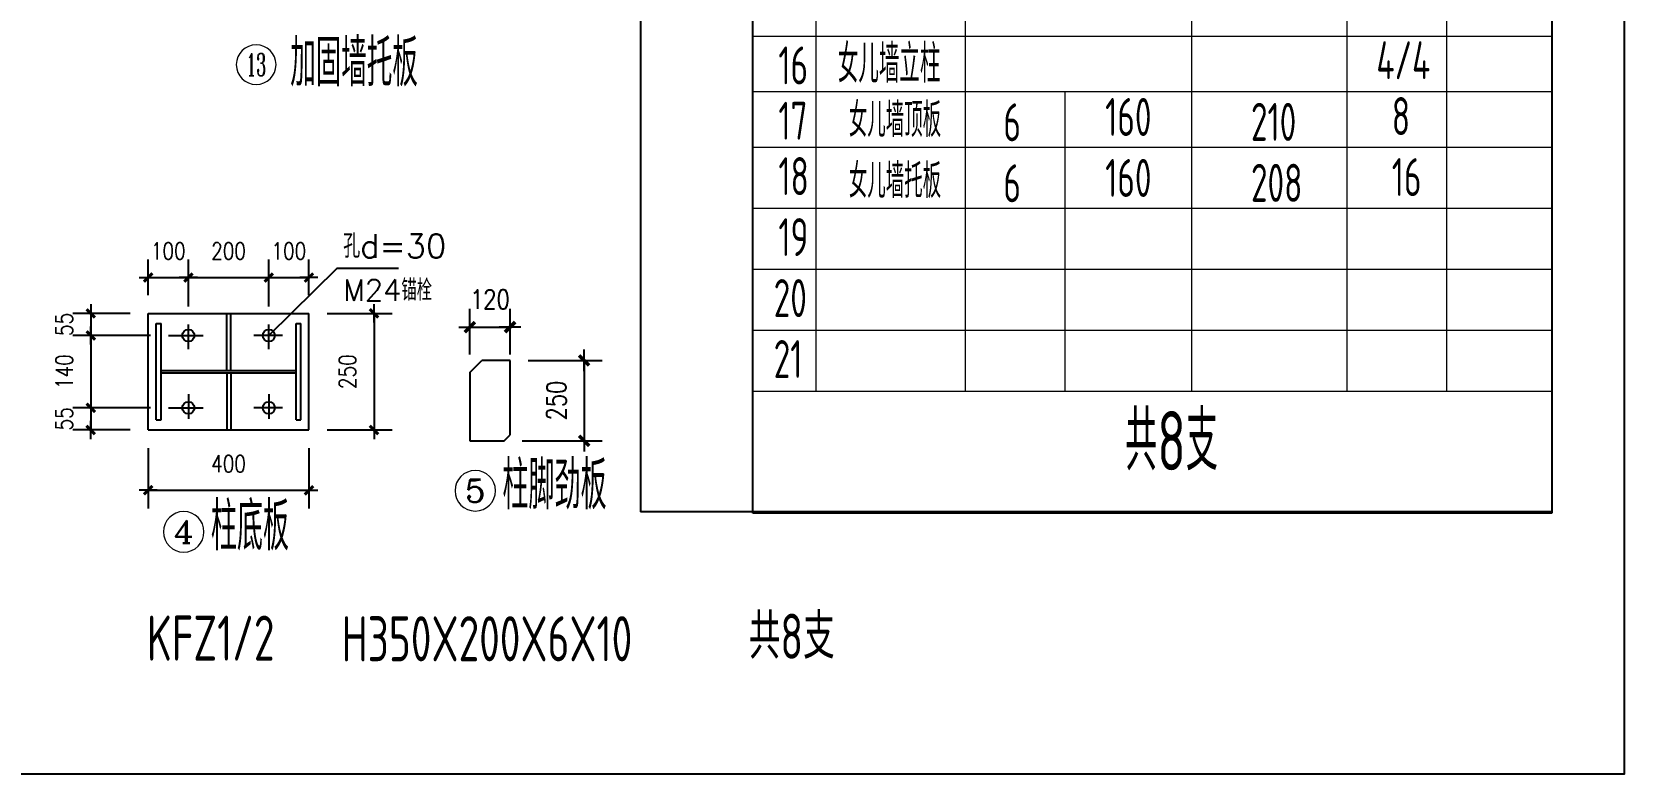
# Model space of a CAD drawing. Header units: millimetres. Extents: x 2451220 to 4527627, y -5186613 to -1639140.
# Drawn here: x 2491857 to 2499779, y -1817623 to -1813932 of the extents above; entities that cross this region are included whole.
import ezdxf
from ezdxf.enums import TextEntityAlignment as Align

# ---------------------------------------------------------------- set-up
doc = ezdxf.new("R2010")
doc.units = ezdxf.units.MM
doc.header["$LTSCALE"] = 1000
doc.header["$PDMODE"] = 34
doc.linetypes.add('CENTER', pattern=[50.8, 31.75, -6.35, 6.35, -6.35])
doc.layers.add('轴线层', color=1, linetype='CENTER', lineweight=15)
doc.layers.add('钢架', color=7, linetype='Continuous', lineweight=25)
doc.styles.add('COMPLEX', font='COMPLEX')
doc.styles.add('DIM_FONT', font='simplex.shx', dxfattribs={"width": 0.8, "bigfont": 'hztxt.shx'})
doc.styles.add('hz', font='gbenor.shx', dxfattribs={"width": 0.75, "height": 100, "bigfont": 'gbcbig.shx'})
doc.styles.get("Standard").update_dxf_attribs({"font": 'txt', "bigfont": 'gbcbig.shx'})
doc.styles.add('TSSD_Label', font='Tssdeng.shx', dxfattribs={"width": 0.7, "bigfont": 'hztxt.shx'})
doc.dimstyles.new('WGH(2)', dxfattribs={"dimscale": 1.2, "dimtxt": 100, "dimasz": 0.5, "dimexe": 75, "dimexo": 75, "dimgap": 75, "dimtad": 1, "dimdec": 0, "dimlfac": 0.5, "dimzin": 0, "dimdsep": 46, "dimtxsty": 'DIM_FONT', "dimblk1": '_DIMX', "dimblk2": '_DIMX', "dimsah": 1, "dimcen": 0.09, "dimclrd": 3, "dimclre": 3, "dimclrt": 7, "dimadec": 0, "dimazin": 0, "dimtfac": 1, "dimtdec": 0, "dimtix": 1, "dimtmove": 2, "dimatfit": 3, "dimldrblk": '_DIMX', "dimfxl": 1, "dimtolj": 1, "dimtzin": 0, "dimarcsym": 0})

# ---------------------------------------------------------------- blocks, each defined once
blk = doc.blocks.new('_DIMX')
blk.add_line((-150, 0), (150, 0))
at = {"const_width": 50}
blk.add_lwpolyline([(-70, -70), (70, 70)], dxfattribs=at)
blk = doc.blocks.new('*D2371')
at = {"color": 3, "lineweight": -2}
for p, q in [((2492345.6, -1815331.8), (2492060, -1815331.8)), ((2492150, -1815331.5), (2492150, -1815331.2)), ((2492150, -1815331.8), (2492150, -1815441.8)), ((2492447.4, -1815441.8), (2492060, -1815441.8)), ((2492150, -1815442.1), (2492150, -1815442.4))]:
    blk.add_line(p, q, dxfattribs=at)
at = {"layer": 'Defpoints', "color": 0}
for p in [(2492435.6, -1815331.8), (2492150, -1815441.8), (2492537.4, -1815441.8)]:
    blk.add_point(p, dxfattribs=at)
at = {"color": 3, "lineweight": -2, "xscale": 0.3, "yscale": 0.3, "zscale": 0.3}
for p, rotation in [((2492150, -1815331.8), 270), ((2492150, -1815441.8), 90)]:
    blk.add_blockref('_DIMX', p, dxfattribs=dict(at, rotation=rotation))
at = {"color": 7, "insert": (2492018, -1815386.8), "char_height": 84, "attachment_point": 5, "rotation": 90, "style": 'DIM_FONT'}
blk.add_mtext('\\A1;55', dxfattribs=at)
blk = doc.blocks.new('*D2372')
at = {"color": 3, "lineweight": -2}
for p, q in [((2492447.4, -1815441.8), (2492060, -1815441.8)), ((2492150, -1815442.1), (2492150, -1815801.5)), ((2492447.4, -1815801.8), (2492060, -1815801.8))]:
    blk.add_line(p, q, dxfattribs=at)
at = {"layer": 'Defpoints', "color": 0}
for p in [(2492537.4, -1815441.8), (2492150, -1815801.8), (2492537.4, -1815801.8)]:
    blk.add_point(p, dxfattribs=at)
at = {"color": 3, "lineweight": -2, "xscale": 0.3, "yscale": 0.3, "zscale": 0.3}
for p, rotation in [((2492150, -1815441.8), 90), ((2492150, -1815801.8), 270)]:
    blk.add_blockref('_DIMX', p, dxfattribs=dict(at, rotation=rotation))
at = {"color": 7, "insert": (2492018, -1815621.8), "char_height": 84, "attachment_point": 5, "rotation": 90, "style": 'DIM_FONT'}
blk.add_mtext('\\A1;140', dxfattribs=at)
blk = doc.blocks.new('*D2373')
at = {"color": 3, "lineweight": -2}
for p, q in [((2492447.4, -1815801.8), (2492060, -1815801.8)), ((2492150, -1815801.5), (2492150, -1815801.2)), ((2492150, -1815801.8), (2492150, -1815911.8)), ((2492345.6, -1815911.8), (2492060, -1815911.8)), ((2492150, -1815912.1), (2492150, -1815912.4))]:
    blk.add_line(p, q, dxfattribs=at)
at = {"layer": 'Defpoints', "color": 0}
for p in [(2492537.4, -1815801.8), (2492150, -1815911.8), (2492435.6, -1815911.8)]:
    blk.add_point(p, dxfattribs=at)
at = {"color": 3, "lineweight": -2, "xscale": 0.3, "yscale": 0.3, "zscale": 0.3}
for p, rotation in [((2492150, -1815801.8), 270), ((2492150, -1815911.8), 90)]:
    blk.add_blockref('_DIMX', p, dxfattribs=dict(at, rotation=rotation))
at = {"color": 7, "insert": (2492018, -1815856.8), "char_height": 84, "attachment_point": 5, "rotation": 90, "style": 'DIM_FONT'}
blk.add_mtext('\\A1;55', dxfattribs=at)
blk = doc.blocks.new('*D2374')
at = {"color": 3, "lineweight": -2}
for p, q in [((2492435.6, -1815241.8), (2492435.6, -1815063.6)), ((2492635.6, -1815297.2), (2492635.6, -1815063.6)), ((2492435.3, -1815153.6), (2492435, -1815153.6)), ((2492435.6, -1815153.6), (2492635.6, -1815153.6)), ((2492635.9, -1815153.6), (2492636.2, -1815153.6))]:
    blk.add_line(p, q, dxfattribs=at)
at = {"layer": 'Defpoints', "color": 0}
for p in [(2492635.6, -1815153.6), (2492435.6, -1815331.8), (2492635.6, -1815387.2)]:
    blk.add_point(p, dxfattribs=at)
at = {"color": 3, "lineweight": -2, "xscale": 0.3, "yscale": 0.3, "zscale": 0.3}
blk.add_blockref('_DIMX', (2492435.6, -1815153.6), dxfattribs=at)
at = {"color": 3, "lineweight": -2, "xscale": 0.3, "yscale": 0.3, "zscale": 0.3, "rotation": 180}
blk.add_blockref('_DIMX', (2492635.6, -1815153.6), dxfattribs=at)
at = {"color": 7, "insert": (2492535.6, -1815021.6), "char_height": 84, "attachment_point": 5, "style": 'DIM_FONT'}
blk.add_mtext('\\A1;100', dxfattribs=at)
blk = doc.blocks.new('*D2375')
at = {"color": 3, "lineweight": -2}
for p, q in [((2492635.6, -1815297.2), (2492635.6, -1815063.6)), ((2493035.6, -1815297.2), (2493035.6, -1815063.6)), ((2492635.9, -1815153.6), (2493035.3, -1815153.6))]:
    blk.add_line(p, q, dxfattribs=at)
at = {"layer": 'Defpoints', "color": 0}
for p in [(2493035.6, -1815153.6), (2492635.6, -1815387.2), (2493035.6, -1815387.2)]:
    blk.add_point(p, dxfattribs=at)
at = {"color": 3, "lineweight": -2, "xscale": 0.3, "yscale": 0.3, "zscale": 0.3, "rotation": 180}
blk.add_blockref('_DIMX', (2492635.6, -1815153.6), dxfattribs=at)
at = {"color": 3, "lineweight": -2, "xscale": 0.3, "yscale": 0.3, "zscale": 0.3}
blk.add_blockref('_DIMX', (2493035.6, -1815153.6), dxfattribs=at)
at = {"color": 7, "insert": (2492835.6, -1815021.6), "char_height": 84, "attachment_point": 5, "style": 'DIM_FONT'}
blk.add_mtext('\\A1;200', dxfattribs=at)
blk = doc.blocks.new('*D2376')
at = {"color": 3, "lineweight": -2}
for p, q in [((2493035.6, -1815297.2), (2493035.6, -1815063.6)), ((2493235.6, -1815241.8), (2493235.6, -1815063.6)), ((2493035.3, -1815153.6), (2493035, -1815153.6)), ((2493035.6, -1815153.6), (2493235.6, -1815153.6)), ((2493235.9, -1815153.6), (2493236.2, -1815153.6))]:
    blk.add_line(p, q, dxfattribs=at)
at = {"layer": 'Defpoints', "color": 0}
for p in [(2493235.6, -1815153.6), (2493035.6, -1815387.2), (2493235.6, -1815331.8)]:
    blk.add_point(p, dxfattribs=at)
at = {"color": 3, "lineweight": -2, "xscale": 0.3, "yscale": 0.3, "zscale": 0.3}
blk.add_blockref('_DIMX', (2493035.6, -1815153.6), dxfattribs=at)
at = {"color": 3, "lineweight": -2, "xscale": 0.3, "yscale": 0.3, "zscale": 0.3, "rotation": 180}
blk.add_blockref('_DIMX', (2493235.6, -1815153.6), dxfattribs=at)
at = {"color": 7, "insert": (2493135.6, -1815021.6), "char_height": 84, "attachment_point": 5, "style": 'DIM_FONT'}
blk.add_mtext('\\A1;100', dxfattribs=at)
blk = doc.blocks.new('*D2377')
at = {"color": 3, "lineweight": -2}
for p, q in [((2493325.6, -1815331.8), (2493649.3, -1815331.8)), ((2493559.3, -1815332.1), (2493559.3, -1815911.5)), ((2493325.6, -1815911.8), (2493649.3, -1815911.8))]:
    blk.add_line(p, q, dxfattribs=at)
at = {"layer": 'Defpoints', "color": 0}
for p in [(2493235.6, -1815331.8), (2493235.6, -1815911.8), (2493559.3, -1815911.8)]:
    blk.add_point(p, dxfattribs=at)
at = {"color": 3, "lineweight": -2, "xscale": 0.3, "yscale": 0.3, "zscale": 0.3}
for p, rotation in [((2493559.3, -1815331.8), 90), ((2493559.3, -1815911.8), 270)]:
    blk.add_blockref('_DIMX', p, dxfattribs=dict(at, rotation=rotation))
at = {"color": 7, "insert": (2493427.3, -1815621.8), "char_height": 84, "attachment_point": 5, "rotation": 90, "style": 'DIM_FONT'}
blk.add_mtext('\\A1;250', dxfattribs=at)
blk = doc.blocks.new('*D2378')
at = {"color": 3, "lineweight": -2}
for p, q in [((2492435.6, -1816001.8), (2492435.6, -1816301.6)), ((2493235.6, -1816001.8), (2493235.6, -1816301.6)), ((2492435.9, -1816211.6), (2493235.3, -1816211.6))]:
    blk.add_line(p, q, dxfattribs=at)
at = {"layer": 'Defpoints', "color": 0}
for p in [(2492435.6, -1815911.8), (2493235.6, -1815911.8), (2493235.6, -1816211.6)]:
    blk.add_point(p, dxfattribs=at)
at = {"color": 3, "lineweight": -2, "xscale": 0.3, "yscale": 0.3, "zscale": 0.3, "rotation": 180}
blk.add_blockref('_DIMX', (2492435.6, -1816211.6), dxfattribs=at)
at = {"color": 3, "lineweight": -2, "xscale": 0.3, "yscale": 0.3, "zscale": 0.3}
blk.add_blockref('_DIMX', (2493235.6, -1816211.6), dxfattribs=at)
at = {"color": 7, "insert": (2492835.6, -1816079.6), "char_height": 84, "attachment_point": 5, "style": 'DIM_FONT'}
blk.add_mtext('\\A1;400', dxfattribs=at)
blk = doc.blocks.new('*D2379')
at = {"color": 3, "lineweight": -2}
for p, q in [((2494326.1, -1815565.6), (2494694.6, -1815565.6)), ((2494604.6, -1815565.9), (2494604.6, -1815965.2)), ((2494296.1, -1815965.6), (2494694.6, -1815965.6))]:
    blk.add_line(p, q, dxfattribs=at)
at = {"layer": 'Defpoints', "color": 0}
for p in [(2494236.1, -1815565.6), (2494206.1, -1815965.6), (2494604.6, -1815965.6)]:
    blk.add_point(p, dxfattribs=at)
at = {"color": 3, "lineweight": -2, "xscale": 0.36, "yscale": 0.36, "zscale": 0.36}
for p, rotation in [((2494604.6, -1815565.6), 90), ((2494604.6, -1815965.6), 270)]:
    blk.add_blockref('_DIMX', p, dxfattribs=dict(at, rotation=rotation))
at = {"color": 7, "insert": (2494466.6, -1815765.6), "char_height": 96, "attachment_point": 5, "rotation": 90, "style": 'DIM_FONT'}
blk.add_mtext('\\A1;250', dxfattribs=at)
blk = doc.blocks.new('*D2380')
at = {"color": 3, "lineweight": -2}
for p, q in [((2494036.1, -1815535.6), (2494036.1, -1815310)), ((2494236.1, -1815535.6), (2494236.1, -1815310)), ((2494035.7, -1815400), (2494035.4, -1815400)), ((2494036.1, -1815400), (2494236.1, -1815400)), ((2494236.4, -1815400), (2494236.8, -1815400))]:
    blk.add_line(p, q, dxfattribs=at)
at = {"layer": 'Defpoints', "color": 0}
for p in [(2494236.1, -1815400), (2494036.1, -1815625.6), (2494236.1, -1815625.6)]:
    blk.add_point(p, dxfattribs=at)
at = {"color": 3, "lineweight": -2, "xscale": 0.36, "yscale": 0.36, "zscale": 0.36}
blk.add_blockref('_DIMX', (2494036.1, -1815400), dxfattribs=at)
at = {"color": 3, "lineweight": -2, "xscale": 0.36, "yscale": 0.36, "zscale": 0.36, "rotation": 180}
blk.add_blockref('_DIMX', (2494236.1, -1815400), dxfattribs=at)
at = {"color": 7, "insert": (2494136.1, -1815262), "char_height": 96, "attachment_point": 5, "style": 'DIM_FONT'}
blk.add_mtext('\\A1;120', dxfattribs=at)
blk = doc.blocks.new('轴线标号')
at = {"lineweight": 13}
blk.add_circle((0, 0), 0.5, dxfattribs=at)
at = {"layer": '钢架', "lineweight": 13, "style": 'COMPLEX', "width": 1.041667}
blk.add_attdef('A', text='', height=0.56, dxfattribs=at).set_placement((-0.25, -0.28), (0.25, -0.28), align=Align.FIT)

msp = doc.modelspace()

# ---------------------------------------------------------------- linework, layer by layer
at = {"color": 1}
for p, q in [((2494885.7, -1809180.3), (2494885.7, -1816318.6)), ((2495444.7, -1816325.1), (2495444.7, -1809821.1))]:
    msp.add_line(p, q, dxfattribs=at)
for p, q in [((2499419, -1809180.3), (2499419, -1816325.1)), ((2493373.5, -1815108.2), (2493035.6, -1815441.8)), ((2493680.7, -1815108.2), (2493373.5, -1815108.2)), ((2492435.6, -1815911.8), (2492435.6, -1815331.8)), ((2492435.6, -1815331.8), (2493235.6, -1815331.8)), ((2492475.6, -1815861.8), (2492475.6, -1815381.8)), ((2492475.6, -1815381.8), (2492499.6, -1815381.8)), ((2492499.6, -1815861.8), (2492499.6, -1815381.8)), ((2492635.6, -1815509.1), (2492635.6, -1815387.2)), ((2492826.5, -1815615.8), (2492826.5, -1815331.8)), ((2492846.5, -1815615.8), (2492846.5, -1815331.8)), ((2493035.6, -1815509.1), (2493035.6, -1815387.2)), ((2493171.6, -1815861.8), (2493171.6, -1815381.8)), ((2493171.6, -1815381.8), (2493195.6, -1815381.8)), ((2493195.6, -1815861.8), (2493195.6, -1815381.8)), ((2493235.6, -1815911.8), (2493235.6, -1815331.8)), ((2492537.4, -1815441.8), (2492709.7, -1815441.8)), ((2493103.8, -1815441.8), (2492961.6, -1815441.8)), ((2492499.6, -1815615.8), (2493171.6, -1815615.8)), ((2492499.6, -1815627.8), (2493171.6, -1815627.8)), ((2492826.5, -1815627.8), (2492826.5, -1815911.8)), ((2492846.5, -1815627.8), (2492846.5, -1815911.8)), ((2494036.1, -1815625.6), (2494096.1, -1815565.6)), ((2494036.1, -1815625.6), (2494036.1, -1815965.6)), ((2494236.1, -1815565.6), (2494096.1, -1815565.6)), ((2494236.1, -1815935.6), (2494236.1, -1815565.6)), ((2492635.6, -1815734.4), (2492635.6, -1815856.3)), ((2493035.6, -1815734.4), (2493035.6, -1815856.3)), ((2492475.6, -1815861.8), (2492499.6, -1815861.8)), ((2492537.4, -1815801.8), (2492709.7, -1815801.8)), ((2493103.8, -1815801.8), (2492961.6, -1815801.8)), ((2493171.6, -1815861.8), (2493195.6, -1815861.8)), ((2492435.6, -1815911.8), (2493235.6, -1815911.8)), ((2494206.1, -1815965.6), (2494236.1, -1815935.6)), ((2494036.1, -1815965.6), (2494206.1, -1815965.6)), ((2496757.8, -1816318.6), (2499419, -1816318.6))]:
    msp.add_line(p, q)
at = {"lineweight": -3}
msp.add_line((2499419, -1816318.6), (2494885.7, -1816318.6), dxfattribs=at)
msp.add_lwpolyline([(2483552.7, -1804000.3), (2499779.2, -1804000.3), (2499779.2, -1817623.4), (2483552.7, -1817623.4)], close=True)
for centre in [(2492635.6, -1815441.8), (2493035.6, -1815441.8), (2492635.6, -1815801.8), (2493035.6, -1815801.8)]:
    msp.add_circle(centre, 30)
at = {"layer": '钢架', "lineweight": 13}
for p, q in [((2495756.8, -1809180.3), (2495756.8, -1815718.7)), ((2496500.4, -1809180.3), (2496500.4, -1814834.3)), ((2497625.8, -1809180.3), (2497625.8, -1815112.3)), ((2498399.8, -1809180.3), (2498399.8, -1815718.7)), ((2498895, -1809180.3), (2498895, -1815718.7)), ((2495444.7, -1813952.4), (2499419, -1813952.4)), ((2495444.7, -1813952.4), (2499419, -1813952.4)), ((2495444.7, -1813952.4), (2499419, -1813952.4)), ((2495444.7, -1813952.4), (2499419, -1813952.4)), ((2495444.7, -1814227.9), (2499419, -1814227.9)), ((2495444.7, -1814227.9), (2499419, -1814227.9)), ((2495444.7, -1814227.9), (2499419, -1814227.9)), ((2495444.7, -1814227.9), (2499419, -1814227.9)), ((2496996.3, -1814230.5), (2496996.3, -1814503.6)), ((2496996.3, -1814230.5), (2496996.3, -1814512.5)), ((2496996.3, -1814230.5), (2496996.3, -1814505.9)), ((2495444.7, -1814505.9), (2499419, -1814505.9)), ((2496996.3, -1814505.9), (2496996.3, -1815718.7)), ((2496996.3, -1814533.7), (2496996.3, -1814806.8)), ((2496996.3, -1814533.7), (2496996.3, -1814815.7)), ((2496996.3, -1814533.7), (2496996.3, -1814809.1)), ((2495444.7, -1814809.1), (2499419, -1814809.1)), ((2495444.7, -1814809.1), (2499419, -1814809.1)), ((2495444.7, -1814809.1), (2499419, -1814809.1)), ((2495444.7, -1814809.1), (2499419, -1814809.1)), ((2495444.7, -1814809.1), (2499419, -1814809.1)), ((2496500.4, -1814834.3), (2496500.4, -1815718.7)), ((2495444.7, -1815112.3), (2499419, -1815112.3)), ((2497625.8, -1815105), (2497625.8, -1815719.2)), ((2497625.8, -1815112.3), (2497625.8, -1815719.2)), ((2495444.7, -1815415.5), (2499419, -1815415.5)), ((2497625.8, -1815408.2), (2497625.8, -1815719.2)), ((2495444.7, -1815718.7), (2499419, -1815718.7)), ((2495444.7, -1815718.7), (2499419, -1815718.7)), ((2495444.7, -1815718.7), (2499419, -1815718.7)), ((2495444.7, -1816325.1), (2499419, -1816325.1))]:
    msp.add_line(p, q, dxfattribs=at)

# ---------------------------------------------------------------- block references
ref = msp.add_blockref('轴线标号', (2492973, -1814094.9), dxfattribs=dict(xscale=-197.7854466270655, yscale=197.7854466270655, zscale=197.7854466273605))
ref.add_attrib('A', '13', dxfattribs={"layer": '钢架', "lineweight": 13, "height": 110.76, "style": 'COMPLEX', "width": 0.646552}).set_placement((2492923.6, -1814150.2), (2493022.5, -1814150.2), align=Align.FIT)
ref = msp.add_blockref('轴线标号', (2494063.3, -1816214), dxfattribs=dict(xscale=-201.8218843135983, yscale=201.8218843135983, zscale=201.8218843136332))
ref.add_attrib('A', '5', dxfattribs={"layer": '钢架', "lineweight": 13, "height": 113, "style": 'COMPLEX', "width": 1.339286}).set_placement((2494012.9, -1816270.5), (2494113.8, -1816270.5), align=Align.FIT)
ref = msp.add_blockref('轴线标号', (2492612.5, -1816418.4), dxfattribs=dict(xscale=-201.8218843135983, yscale=201.8218843135983, zscale=201.8218843136332))
ref.add_attrib('A', '4', dxfattribs={"layer": '钢架', "lineweight": 13, "height": 113, "style": 'COMPLEX', "width": 1.171875}).set_placement((2492562.1, -1816474.9), (2492663, -1816474.9), align=Align.FIT)

# ---------------------------------------------------------------- texts
at = {"color": 0, "style": 'TSSD_Label', "width": 0.7}
for s, height, p in [('共8支', 224.35, (2495424.1, -1817049.8)), ('KFZ1/2', 224.35, (2492429.3, -1817059.2)), ('H350X200X6X10', 224.347, (2493398.3, -1817062.3))]:
    msp.add_text(s, height=height, dxfattribs=at).set_placement(p)
at = {"layer": '轴线层', "color": 0, "linetype": 'ByBlock', "attachment_point": 1}
for s, insert, char_height, own_width in [('孔d=30', (2493405.8, -1814938), 117.6, 1446.473), ('M24锚栓', (2493405.2, -1815163.1), 105.84, 1301.826)]:
    msp.add_mtext_dynamic_manual_height_columns(s, width=1506.743, gutter_width=12.5, heights=[336], dxfattribs=dict(at, insert=insert, char_height=char_height)).dxf.set("width", own_width)
at = {"layer": '钢架', "lineweight": 13, "insert": (2493142.5, -1813967.7), "char_height": 235.2, "attachment_point": 1, "style": 'hz'}
msp.add_mtext_dynamic_manual_height_columns('加固墙托板', width=1506.743, gutter_width=12.5, heights=[336], dxfattribs=at).dxf.set("width", 1476.608)
at = {"layer": '钢架', "lineweight": 13, "attachment_point": 1, "style": 'hz'}
for s, insert, char_height, width in [('女儿墙立柱', (2495867.3, -1813995.8), 188.86, 774.007), ('16', (2495571.3, -1814004.2), 188.86, 774.007), ('\\pi400,t600; 4/4', (2498069.5, -1813978.5), 188.863, 1172.138), ('17', (2495571.3, -1814279.6), 188.86, 774.007), ('  女儿墙顶板', (2495783.7, -1814284.5), 169.98, 696.606), ('\\pi400,t600;    6', (2495983.5, -1814287.1), 188.863, 1172.138), ('\\pi400,t600;    160', (2496489.9, -1814260.7), 188.863, 1172.138), ('\\pi400,t600;    210', (2497215.2, -1814285.1), 188.863, 1172.138), ('\\pi400,t600;  8', (2498069.5, -1814256.5), 188.863, 1172.138), ('18', (2495571.3, -1814555), 188.86, 774.007), ('  女儿墙托板', (2495783.7, -1814587.7), 169.98, 696.606), ('\\pi400,t600;    6', (2495983.5, -1814590.3), 188.863, 1172.138), ('\\pi400,t600;    160', (2496489.9, -1814563.9), 188.863, 1172.138), ('\\pi400,t600;    208', (2497215.2, -1814588.3), 188.863, 1172.138), ('\\pi400,t600;  16', (2498069.5, -1814559.7), 188.863, 1172.138), ('19', (2495571.3, -1814858.2), 188.86, 774.007), ('20', (2495547.9, -1815161.4), 188.86, 774.007), ('21', (2495547.9, -1815464.6), 188.86, 774.007), ('共8支', (2497296.7, -1815817.5), 295.1, 946.647), ('柱脚劲板', (2494198.4, -1816066), 240, 983.576), ('柱底板', (2492747.6, -1816270.5), 240, 933.576)]:
    msp.add_mtext(s, dxfattribs=dict(at, insert=insert, char_height=char_height, width=width))

# ---------------------------------------------------------------- dimensions: what is measured, and where the dimension line sits
for base, p1, p2, picture, middle in [((2492635.6, -1815153.6), (2492435.6, -1815331.8), (2492635.6, -1815387.2), '*D2374', (2492535.6, -1815021.6)), ((2493035.6, -1815153.6), (2492635.6, -1815387.2), (2493035.6, -1815387.2), '*D2375', (2492835.6, -1815021.6)), ((2493235.6, -1815153.6), (2493035.6, -1815387.2), (2493235.6, -1815331.8), '*D2376', (2493135.6, -1815021.6)), ((2493235.6, -1816211.6), (2492435.6, -1815911.8), (2493235.6, -1815911.8), '*D2378', (2492835.6, -1816079.6))]:
    dim = msp.add_linear_dim(base=base, p1=p1, p2=p2, dimstyle='WGH(2)', override={"dimtxt": 70, "dimasz": 0.25})
    dim.commit()
    dim.dimension.update_dxf_attribs({"geometry": picture, "text_midpoint": middle})
dim = msp.add_linear_dim(base=(2494236.1, -1815400), p1=(2494036.1, -1815625.6), p2=(2494236.1, -1815625.6), text='120', dimstyle='WGH(2)', override={"dimtxt": 80, "dimasz": 0.3})
dim.commit()
dim.dimension.update_dxf_attribs({"geometry": '*D2380', "text_midpoint": (2494136.1, -1815262)})
for base, p1, p2, picture, middle in [((2492150, -1815441.8), (2492435.6, -1815331.8), (2492537.4, -1815441.8), '*D2371', (2492018, -1815386.8)), ((2492150, -1815911.8), (2492537.4, -1815801.8), (2492435.6, -1815911.8), '*D2373', (2492018, -1815856.8))]:
    dim = msp.add_linear_dim(base=base, p1=p1, p2=p2, angle=90, dimstyle='WGH(2)', override={"dimtxt": 70, "dimasz": 0.25})
    dim.commit()
    dim.dimension.update_dxf_attribs({"geometry": picture, "text_midpoint": middle})
for base, p1, p2, text, override, picture, middle in [((2493559.3, -1815911.8), (2493235.6, -1815331.8), (2493235.6, -1815911.8), '250', {"dimtxt": 70, "dimasz": 0.25}, '*D2377', (2493427.3, -1815621.8)), ((2492150, -1815801.8), (2492537.4, -1815441.8), (2492537.4, -1815801.8), '140', {"dimtxt": 70, "dimasz": 0.25}, '*D2372', (2492018, -1815621.8)), ((2494604.6, -1815965.6), (2494236.1, -1815565.6), (2494206.1, -1815965.6), '250', {"dimtxt": 80, "dimasz": 0.3}, '*D2379', (2494466.6, -1815765.6))]:
    dim = msp.add_linear_dim(base=base, p1=p1, p2=p2, angle=90, text=text, dimstyle='WGH(2)', override=override)
    dim.commit()
    dim.dimension.update_dxf_attribs({"geometry": picture, "text_midpoint": middle})

doc.saveas('drawing.dxf')
